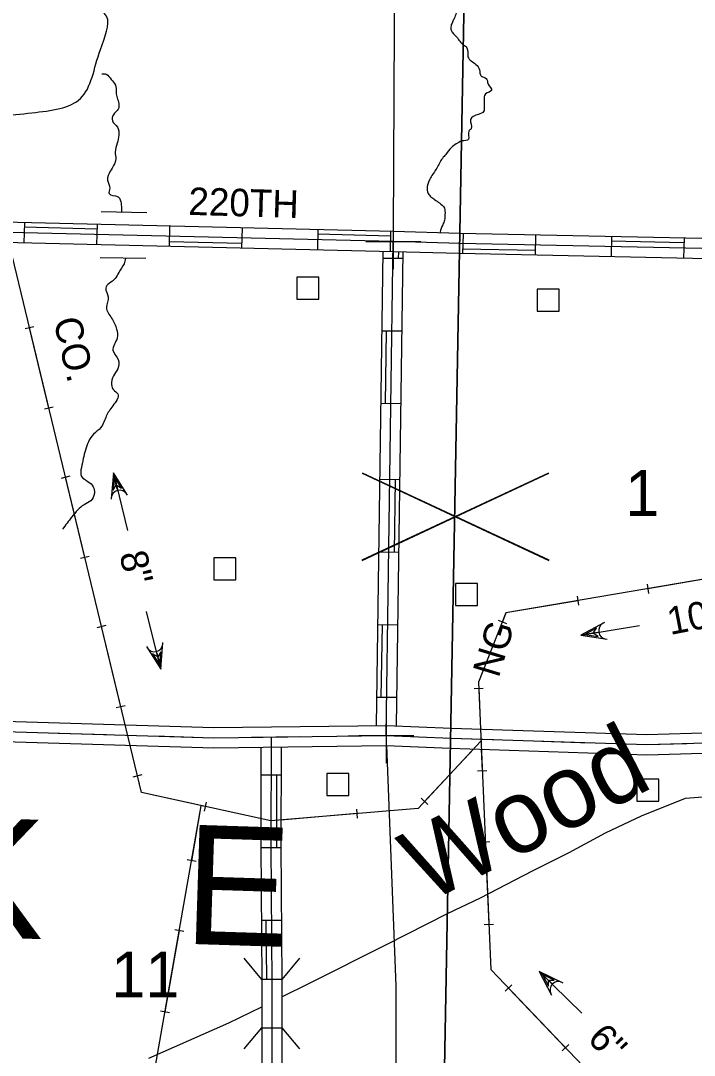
# Model space of a CAD drawing. Extents: x 2069310 to 2364990, y 871649 to 1065889.
# Drawn here: x 2229915 to 2237266, y 948530 to 959812 of the extents above; entities that cross this region are included whole.
import ezdxf

# ---------------------------------------------------------------- set-up
doc = ezdxf.new("R2010")
doc.units = 0
for name, color, linetype in [('CSAH RTE', 7, 'Continuous'), ('DWELLING', 7, 'Continuous'), ('HYDRO', 7, 'Continuous'), ('HYRDO TXT', 7, 'Continuous'), ('PIPELINE', 7, 'Continuous'), ('QUAD BASE SYM', 7, 'Continuous'), ('QUAD BORDER', 7, 'Continuous'), ('RAILROAD', 7, 'Continuous'), ('SECTION', 7, 'Continuous'), ('SECTION CORNER BASE', 7, 'Continuous'), ('STREET NAME', 7, 'Continuous'), ('TOWNSHIP NAME', 7, 'Continuous'), ('TOWNSHIP ROAD', 7, 'Continuous')]:
    doc.layers.add(name, color=color, linetype=linetype)

msp = doc.modelspace()

# ---------------------------------------------------------------- linework, layer by layer
at = {"layer": 'CSAH RTE'}
for points in [[(2223595, 952321), (2228772, 952201), (2232024, 952103), (2233906, 952127), (2234611, 952098), (2236746, 952028), (2239186, 952099), (2244538, 951970), (2248535, 951854)], [(2223461, 952215), (2228770, 952091), (2232023, 951993), (2233904, 952017), (2234607, 951988)], [(2223590, 952102), (2228767, 951981), (2232022, 951883), (2233903, 951907), (2234603, 951879), (2236746, 951808), (2239187, 951879), (2244532, 951750), (2248528, 951634)], [(2230323, 952044), (2230851, 952028)], [(2231379, 952012), (2231907, 951996)], [(2232434, 951998), (2232962, 952005)], [(2233490, 952012), (2233904, 952017), (2234018, 952013)], [(2234546, 951991), (2234607, 951988), (2235073, 951973)], [(2234607, 951988), (2236746, 951918), (2239187, 951989), (2244535, 951860), (2249821, 951707), (2255098, 951601)], [(2235601, 951956), (2236129, 951938)], [(2236657, 951921), (2236746, 951918), (2237184, 951930)]]:
    msp.add_lwpolyline(points, dxfattribs=at)
at = {"layer": 'DWELLING'}
for points in [[(2232928, 957015), (2232928, 956775), (2233168, 956775), (2233168, 957015)], [(2235550, 956883), (2235550, 956643), (2235790, 956643), (2235790, 956883)], [(2232024, 953956), (2232024, 953716), (2232264, 953716), (2232264, 953956)], [(2234658, 953675), (2234658, 953435), (2234898, 953435), (2234898, 953675)], [(2233256, 951604), (2233256, 951364), (2233496, 951364), (2233496, 951604)], [(2236638, 951540), (2236638, 951300), (2236878, 951300), (2236878, 951540)]]:
    msp.add_lwpolyline(points, close=True, dxfattribs=at)
at = {"layer": 'HYDRO'}
for points in [[(2234572, 950075), (2234931, 950247), (2235499, 950543), (2235899, 950742), (2236295, 950955), (2236689, 951140), (2237170, 951332), (2237689, 951375), (2238438, 951433), (2238496, 951438), (2238889, 951315), (2239062, 951312)], [(2232766, 949168), (2233075, 949321), (2233908, 949739), (2234572, 950075)], [(2231312, 948497), (2232186, 948882), (2232546, 949060)]]:
    msp.add_lwpolyline(points, dxfattribs=at)
for points in [[(2229331, 959351), (2229445, 958867), (2230037, 958807), (2230569, 958965), (2230784, 959498), (2230852, 959860), (2230563, 960093), (2230376, 960551), (2230012, 960697), (2229943, 960975), (2230118, 961316), (2230512, 961950), (2230927, 962120), (2231126, 962488), (2231386, 962669), (2231775, 962433), (2231965, 962047), (2231851, 961552), (2232056, 961117), (2232232, 960582), (2232280, 960488), (2232488, 960452), (2232811, 960773), (2233131, 960803), (2233620, 961057), (2233831, 961274), (2234067, 961482), (2234351, 961863), (2234526, 962023), (2235045, 961984), (2235250, 961812), (2235235, 961573), (2234695, 961361), (2234324, 961301), (2234176, 961053), (2234217, 960779), (2234294, 960531), (2234688, 960277), (2235503, 960465), (2236587, 960495), (2236816, 960652), (2237396, 960773), (2237577, 960513), (2237698, 960471), (2238157, 960712), (2238519, 960724), (2238637, 960800), (2238860, 960863), (2239014, 960954), (2239204, 961156), (2239189, 961449), (2238990, 961492), (2238803, 961733), (2238694, 961926), (2238715, 962059), (2238748, 962138), (2239255, 962790), (2239030, 962980), (2238760, 962975), (2238688, 963116), (2238785, 963277), (2238814, 963312)], [(2234673, 960227), (2234662, 960179), (2234705, 960118), (2234709, 960038), (2234687, 959966), (2234668, 959896), (2234645, 959837), (2234626, 959795), (2234611, 959755), (2234612, 959707), (2234671, 959635), (2234706, 959589), (2234745, 959548)], [(2234745, 959548), (2234784, 959517), (2234796, 959418), (2234882, 959336), (2234921, 959277), (2234940, 959207), (2234995, 959183), (2235016, 959121), (2235053, 959052), (2234988, 959013), (2234972, 958941), (2234971, 958883), (2234966, 958821), (2234909, 958790), (2234823, 958734), (2234829, 958634), (2234805, 958606), (2234803, 958520), (2234726, 958501)], [(2230801, 959233), (2230849, 959228), (2230902, 959171), (2230949, 959110), (2230957, 959029), (2230968, 958969), (2230985, 958910), (2230980, 958848), (2230926, 958787), (2230915, 958721), (2230970, 958652), (2230986, 958563), (2230968, 958476), (2230946, 958378), (2230952, 958305), (2230929, 958234), (2230893, 958170), (2230863, 958073), (2230886, 957986), (2230880, 957926), (2230977, 957892), (2231011, 957817), (2231016, 957757), (2231016, 957724)], [(2234726, 958501), (2234616, 958429), (2234554, 958354), (2234517, 958311), (2234455, 958204), (2234386, 958097), (2234352, 958005), (2234361, 957927), (2234392, 957892), (2234432, 957861), (2234485, 957824), (2234538, 957769), (2234545, 957700), (2234541, 957638), (2234520, 957587), (2234491, 957506)], [(2231058, 957221), (2231043, 957162), (2230985, 957067), (2230946, 957000), (2230880, 956947), (2230843, 956896), (2230871, 956801), (2230851, 956687), (2230907, 956567), (2230962, 956448), (2230968, 956353), (2230921, 956218), (2230980, 956116), (2230975, 956016), (2230926, 955939), (2230906, 955843), (2230927, 955787), (2230974, 955743), (2230919, 955612), (2230849, 955499), (2230788, 955374), (2230710, 955304), (2230654, 955221), (2230598, 955037), (2230578, 954941), (2230578, 954841), (2230653, 954785), (2230706, 954730), (2230719, 954658), (2230679, 954576), (2230606, 954534), (2230537, 954477), (2230473, 954400), (2230370, 954266)]]:
    msp.add_spline(points, degree=3, dxfattribs=at)
at = {"layer": 'PIPELINE'}
for p, q in [((2230060, 956473), (2229963, 956450)), ((2230271, 955598), (2230174, 955575)), ((2230452, 954845), (2230355, 954821)), ((2230926, 954883), (2230901, 954593)), ((2230937, 954839), (2230924, 954694)), ((2230969, 954704), (2230926, 954883)), ((2231080, 954637), (2230926, 954883)), ((2230926, 954883), (2230937, 954839)), ((2230926, 954883), (2231079, 954252)), ((2231014, 954715), (2230937, 954839)), ((2230924, 954694), (2230958, 954749)), ((2230958, 954749), (2231014, 954715)), ((2230969, 954704), (2230969, 954704)), ((2230663, 953970), (2230566, 953946)), ((2236750, 953666), (2236767, 953567)), ((2235986, 953536), (2236003, 953437)), ((2231444, 952740), (2231288, 953371)), ((2235125, 953275), (2235218, 953238)), ((2236284, 953248), (2236026, 953112)), ((2230844, 953216), (2230747, 953193)), ((2236026, 953112), (2236667, 953218)), ((2236208, 953142), (2236026, 953112)), ((2236200, 953187), (2236072, 953119)), ((2236162, 953134), (2236200, 953187)), ((2236215, 953096), (2236162, 953134)), ((2236208, 953142), (2236208, 953142)), ((2231444, 952740), (2231467, 953030)), ((2236026, 953112), (2236072, 953119)), ((2236026, 953112), (2236314, 953066)), ((2236072, 953119), (2236215, 953096)), ((2231289, 952986), (2231444, 952740)), ((2231411, 952874), (2231355, 952907)), ((2231355, 952907), (2231433, 952784)), ((2231400, 952918), (2231400, 952918)), ((2231400, 952918), (2231444, 952740)), ((2231445, 952929), (2231411, 952874)), ((2231433, 952784), (2231445, 952929)), ((2231444, 952740), (2231433, 952784)), ((2234863, 952530), (2234963, 952534)), ((2231055, 952341), (2230958, 952318)), ((2231237, 951588), (2231139, 951564)), ((2234901, 951630), (2235001, 951635)), ((2234286, 951332), (2234359, 951264)), ((2231939, 951291), (2231917, 951193)), ((2233579, 951215), (2233587, 951116)), ((2234935, 950856), (2235034, 950860)), ((2231830, 950643), (2231732, 950661)), ((2231696, 949880), (2231597, 949898)), ((2234973, 949957), (2235073, 949961)), ((2235706, 949316), (2235574, 949445)), ((2235574, 949445), (2235707, 949186)), ((2235836, 949318), (2235574, 949445)), ((2235574, 949445), (2235607, 949413)), ((2235574, 949445), (2236038, 948990)), ((2235607, 949413), (2235673, 949284)), ((2235738, 949349), (2235607, 949413)), ((2235202, 949228), (2235274, 949297)), ((2235673, 949284), (2235673, 949349)), ((2235673, 949349), (2235738, 949349)), ((2235706, 949316), (2235706, 949316)), ((2231540, 948994), (2231441, 949011)), ((2235823, 948577), (2235896, 948646))]:
    msp.add_line(p, q, dxfattribs=at)
for points in [[(2234937, 951955), (2234252, 951222), (2232646, 951086), (2231232, 951394), (2229752, 957539), (2229041, 960931), (2227768, 962586), (2225287, 968212), (2224625, 969867), (2223137, 971025), (2219581, 978389), (2218033, 980209), (2217436, 983394), (2217051, 984809), (2216044, 986499), (2213165, 990849), (2203820, 992172), (2202242, 992848), (2199971, 996569), (2192459, 998404), (2187182, 999424), (2183561, 999784)], [(2260913, 961535), (2258044, 959399), (2257358, 958965), (2255947, 958565), (2252643, 956347), (2249763, 955256), (2239096, 954015), (2235210, 953353), (2234910, 952599), (2235044, 949464), (2238683, 945658), (2244058, 940860), (2249432, 935151), (2255634, 930518), (2260017, 927291), (2263573, 925140), (2264813, 923982), (2269467, 921546), (2270380, 921272), (2270727, 921154), (2271538, 920812)], [(2230222, 955586), (2230012, 956461)], [(2230614, 953958), (2230404, 954833)], [(2237646, 953768), (2236759, 953617)], [(2235995, 953487), (2235210, 953353), (2235171, 953256)], [(2231007, 952330), (2230796, 953204)], [(2234913, 952532), (2234932, 952088)], [(2234858, 951870), (2234323, 951298)], [(2234941, 951867), (2234951, 951633)], [(2231928, 951242), (2231232, 951394), (2231188, 951576)], [(2205977, 916008), (2208287, 918717), (2209989, 921152), (2211726, 926447), (2211891, 927192), (2213049, 927523), (2216522, 931411), (2220160, 936541), (2227437, 941836), (2230579, 943822), (2231886, 951251)], [(2231781, 950652), (2231886, 951251)], [(2233583, 951165), (2232753, 951095)], [(2234985, 950858), (2235023, 949959)], [(2231491, 949002), (2231647, 949889)], [(2235238, 949262), (2235860, 948612)]]:
    msp.add_lwpolyline(points, dxfattribs=at)
for centre, start, end in [((2230994, 954600), 32.0291, 175.1592), ((2236313, 953159), 117.8822, 261.0123), ((2231374, 953022), 212.3256, 355.4557), ((2235782, 949242), 63.9667, 207.0968)]:
    msp.add_arc(centre, 92.1, start, end, dxfattribs=at)
at = {"layer": 'QUAD BASE SYM'}
for p, q in [((2233641, 954881), (2235678, 953931)), ((2233641, 953931), (2235678, 954881)), ((2233641, 954877), (2235679, 953927)), ((2233641, 953927), (2235679, 954877)), ((2234659, 954406), (2234659, 954406)), ((2234660, 954402), (2234660, 954402))]:
    msp.add_line(p, q, dxfattribs=at)
at = {"layer": 'QUAD BORDER'}
for points in [[(2201555, 924649), (2202461, 970210), (2234930, 969590), (2234094, 924027), (2201555, 924649)], [(2234094, 924027), (2234930, 969590), (2267399, 969019), (2266634, 923455), (2234094, 924027)]]:
    msp.add_lwpolyline(points, dxfattribs=at)
at = {"layer": 'RAILROAD'}
msp.add_spline([(2202083, 951222), (2202952, 950455), (2203829, 949716), (2204748, 948897), (2205735, 948039), (2206732, 947182), (2207624, 946419), (2208527, 945638), (2209183, 945075), (2209583, 944775), (2209985, 944510), (2210469, 944185), (2211231, 943676), (2212507, 942835), (2213725, 942021), (2215145, 941068), (2216343, 940257), (2217847, 939466), (2218477, 939059), (2220069, 937995), (2221812, 936810), (2222264, 936546), (2222608, 936291), (2222822, 936098), (2223234, 935763), (2223676, 935302), (2224038, 935003), (2225219, 933952), (2225931, 933399), (2226154, 933124), (2226859, 932395), (2228026, 931594), (2229273, 930780), (2231068, 929838), (2232535, 928858), (2234163, 927787)], degree=3, dxfattribs=at)
at = {"layer": 'SECTION'}
for points in [[(2233982, 957513), (2234010, 962712), (2234107, 965274), (2234155, 967984)], [(2234013, 946677), (2234012, 949287), (2233909, 951907)]]:
    msp.add_lwpolyline(points, dxfattribs=at)
at = {"layer": 'SECTION CORNER BASE'}
for p, q in [((2233981, 957703), (2233981, 957103)), ((2233681, 957403), (2234281, 957403)), ((2233981, 957403), (2233981, 957403)), ((2233904, 952317), (2233904, 951717)), ((2233604, 952017), (2234204, 952017)), ((2233904, 952017), (2233904, 952017))]:
    msp.add_line(p, q, dxfattribs=at)
at = {"layer": 'TOWNSHIP ROAD'}
for p, q in [((2231292, 957717), (2230793, 957727)), ((2229956, 957609), (2229951, 957389)), ((2230748, 957590), (2230742, 957370)), ((2231539, 957571), (2231534, 957351)), ((2232331, 957552), (2232326, 957332)), ((2233159, 957533), (2233154, 957313)), ((2233951, 957514), (2233945, 957294)), ((2234742, 957491), (2234737, 957271)), ((2235534, 957475), (2235529, 957255)), ((2236362, 957457), (2236357, 957237)), ((2237154, 957441), (2237149, 957221)), ((2231282, 957217), (2230782, 957227)), ((2234088, 957217), (2233868, 957220)), ((2234077, 956425), (2233857, 956428)), ((2234066, 955633), (2233846, 955636)), ((2234054, 954805), (2233834, 954809)), ((2234043, 954013), (2233823, 954017)), ((2234031, 953222), (2233812, 953225)), ((2234020, 952430), (2233800, 952433)), ((2232536, 951587), (2232756, 951587)), ((2232535, 950794), (2232755, 950796)), ((2232541, 950002), (2232761, 950004))]:
    msp.add_line(p, q, dxfattribs=at)
for points in [[(2234706, 957382), (2233981, 957403), (2228703, 957528)], [(2249768, 957106), (2244595, 957246), (2239285, 957396), (2234708, 957492), (2233984, 957513), (2228814, 957636)], [(2230746, 957540), (2229955, 957559)], [(2249764, 956887), (2244589, 957026), (2239279, 957176), (2234703, 957272), (2233978, 957293), (2228817, 957416)], [(2233950, 957464), (2233158, 957483)], [(2232327, 957382), (2231535, 957401)], [(2233904, 952017), (2233981, 957403)], [(2255163, 956869), (2249875, 956994), (2244592, 957136), (2239282, 957286), (2234706, 957382)], [(2235530, 957305), (2234739, 957321)], [(2237152, 957391), (2236361, 957407)], [(2233796, 952126), (2233870, 957296)], [(2234016, 952123), (2234089, 957290)], [(2234038, 957218), (2234040, 957292)], [(2233896, 955636), (2233907, 956428)], [(2233993, 954014), (2234004, 954806)], [(2233850, 952432), (2233862, 953224)], [(2232647, 952001), (2232645, 950819), (2232656, 949313), (2232656, 948184), (2232660, 946605), (2232629, 945260), (2232600, 944045), (2232561, 942901), (2232514, 941404), (2232471, 940152), (2232435, 939043), (2232400, 938093), (2232334, 936215)], [(2232537, 951889), (2232535, 950819), (2232546, 949358)], [(2232757, 951892), (2232755, 950819), (2232766, 949358)], [(2232706, 951587), (2232705, 950819), (2232705, 950795)], [(2232591, 950002), (2232596, 949358)], [(2232958, 949588), (2232766, 949358), (2232546, 949358), (2232353, 949588)], [(2232546, 949358), (2232546, 949226), (2232546, 949094), (2232546, 948962), (2232546, 948830)], [(2232766, 949358), (2232766, 949226), (2232766, 949094), (2232766, 948962), (2232766, 948830)], [(2232546, 948830), (2232546, 948184), (2232550, 946606), (2232519, 945263), (2232490, 944048), (2232451, 942904), (2232404, 941407), (2232361, 940156), (2232325, 939047), (2232290, 938097), (2232283, 937877)], [(2232353, 948600), (2232546, 948830), (2232766, 948830), (2232959, 948601)], [(2232766, 948830), (2232766, 948184), (2232770, 946604), (2232738, 945258), (2232710, 944042), (2232671, 942897), (2232624, 941400), (2232581, 940148), (2232545, 939039), (2232510, 938089), (2232502, 937869)]]:
    msp.add_lwpolyline(points, dxfattribs=at)

# ---------------------------------------------------------------- texts
at = {"layer": 'HYRDO TXT'}
msp.add_text('Wood', height=800, rotation=27.1924, dxfattribs=at).set_placement((2234352, 950184))
at = {"layer": 'PIPELINE'}
for s, rotation, p in [('CO.', 283.297, (2230270, 956544)), ('8"', 283.1031, (2230990, 953995)), ('10"', 10.8622, (2237002, 953113)), ('NG', 73.1439, (2235130, 952637)), ('6"', 313.8737, (2236087, 948699))]:
    msp.add_text(s, height=300, rotation=rotation, dxfattribs=at).set_placement(p)
at = {"layer": 'SECTION'}
for s, p in [('1', (2236512, 954412)), ('11', (2230903, 949161))]:
    msp.add_text(s, height=500, dxfattribs=at).set_placement(p)
at = {"layer": 'STREET NAME'}
msp.add_text('220TH', height=300, rotation=358.3497, dxfattribs=at).set_placement((2231742, 957695))
at = {"layer": 'TOWNSHIP NAME'}
for s, p in [('K', (2228998, 949833)), ('E', (2231683, 949747))]:
    msp.add_text(s, height=1300, rotation=358.1699, dxfattribs=at).set_placement(p)

doc.saveas('drawing.dxf')
